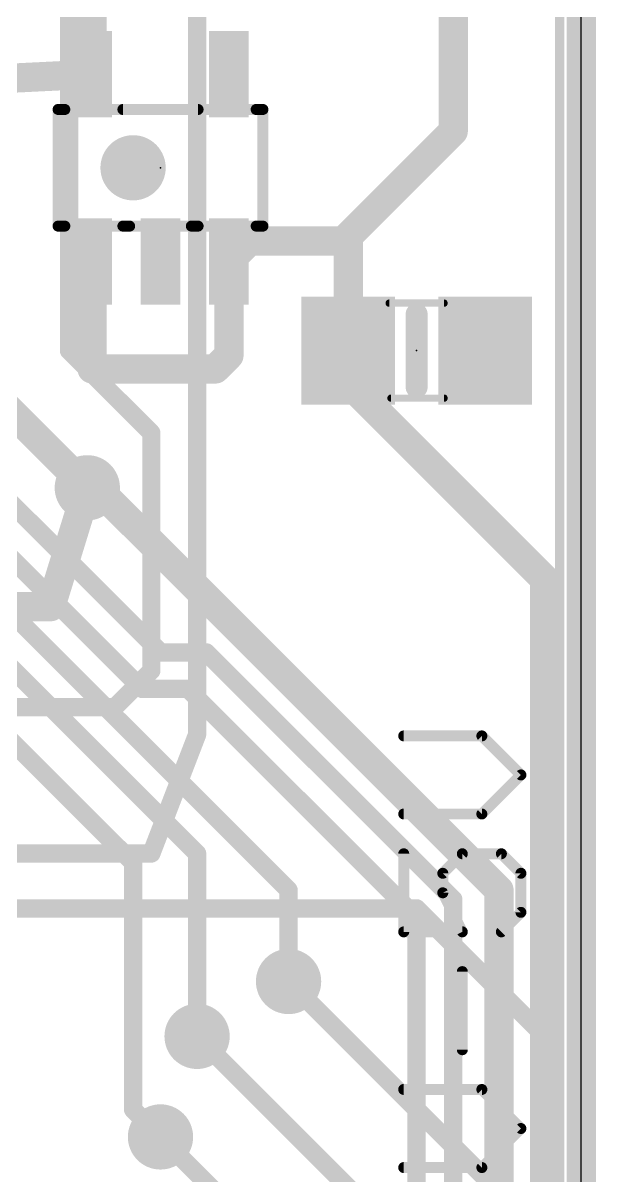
# Model space of a CAD drawing. Extents: x -31.2 to 31.2, y -41.1 to 40.8.
# Drawn here: x 17.65 to 25.6, y -13.75 to 2.26 of the extents above; entities that cross this region are included whole.
import ezdxf

# ---------------------------------------------------------------- set-up
doc = ezdxf.new("R2010")
doc.units = 0
for name, color, linetype in [('1', 12, 'CONTINUOUS'), ('16', 132, 'CONTINUOUS'), ('18', 110, 'CONTINUOUS'), ('20', 53, 'CONTINUOUS'), ('21', 40, 'CONTINUOUS'), ('22', 6, 'CONTINUOUS'), ('23', 40, 'CONTINUOUS'), ('51', 253, 'CONTINUOUS')]:
    doc.layers.add(name, color=color, linetype=linetype)

# ---------------------------------------------------------------- blocks, each defined once
blk = doc.blocks.new('RECT')
blk.add_solid([(-0.5, -0.5), (0.5, -0.5), (-0.5, 0.5), (0.5, 0.5)])
blk = doc.blocks.new('ROUNDV')
at = {"const_width": 0.5}
blk.add_lwpolyline([(0, -0.25, 1), (0, 0.25, 1), (0, -0.25)], format="xyb", dxfattribs=at)

msp = doc.modelspace()

# ---------------------------------------------------------------- linework, layer by layer
at = {"layer": '1'}
for points, const_width in [([(25.4, -40.64), (25.4, 40.64)], 0.4064), ([(23.622, 24.892), (23.622, 0.762)], 0.4064), ([(18.608, 1.554), (18.608, 4.826)], 0.4064), ([(17.272, 1.488), (18.608, 1.554)], 0.4064), ([(23.622, 0.762), (22.098, -0.762)], 0.4064), ([(20.792, -0.762), (20.508, -1.046)], 0.4064), ([(22.098, -0.762), (20.792, -0.762)], 0.4064), ([(22.098, -0.762), (22.164, -0.762)], 0.4064), ([(22.164, -0.762), (22.164, -2.286)], 0.4064), ([(18.608, -1.046), (18.608, -2.54)], 0.4064), ([(20.508, -2.352), (20.508, -1.046)], 0.4064), ([(20.32, -2.54), (20.508, -2.352)], 0.4064), ([(22.164, -2.286), (22.164, -2.733)], 0.4064), ([(18.608, -2.54), (20.32, -2.54)], 0.4064), ([(22.164, -2.733), (24.892, -5.461)], 0.4064), ([(17.272, -2.921), (18.542, -4.191)], 0.4064), ([(20.066, -9.271), (13.97, -3.175)], 0.254), ([(21.336, -9.779), (14.986, -3.429)], 0.254), ([(19.558, -6.477), (16.51, -3.429)], 0.254), ([(19.177, -9.398), (13.462, -3.683)], 0.254), ([(19.304, -6.985), (16.002, -3.683)], 0.254), ([(18.542, -4.191), (18.558, -4.191)], 0.4064), ([(18.558, -4.08), (18.558, -4.191)], 0.4064), ([(18.558, -4.08), (24.257, -9.779)], 0.4064), ([(24.892, -5.461), (24.892, -36.195)], 0.4064), ([(19.558, -6.477), (20.193, -6.477)], 0.254), ([(20.193, -6.477), (23.622, -9.906)], 0.254), ([(19.304, -6.985), (19.939, -6.985)], 0.254), ([(19.939, -6.985), (23.114, -10.16)], 0.254), ([(19.177, -9.398), (19.177, -12.827)], 0.254), ([(20.066, -9.271), (20.066, -11.811)], 0.254), ([(24.257, -9.779), (24.257, -35.814)], 0.4064), ([(21.336, -9.779), (21.336, -11.049)], 0.254), ([(23.622, -9.906), (23.622, -35.433)], 0.254), ([(23.114, -10.16), (23.114, -34.925)], 0.254), ([(19.177, -12.827), (19.558, -13.208)], 0.254)]:
    msp.add_lwpolyline(points, dxfattribs=dict(at, const_width=const_width))
for points, const_width in [([(18.5064, 1.554, 1), (18.7096, 1.554)], 0.2032), ([(18.613, 1.4525, 1), (18.603, 1.6555)], 0.2032), ([(23.6938, 0.6902, 1), (23.5502, 0.8338)], 0.2032), ([(23.5204, 0.762, 1), (23.7236, 0.762)], 0.2032), ([(20.792, -0.6604, 1), (20.792, -0.8636)], 0.2032), ([(20.8638, -0.8338, 1), (20.7202, -0.6902)], 0.2032), ([(22.098, -0.6604, 1), (22.098, -0.8636)], 0.2032), ([(22.0262, -0.6902, 1), (22.1698, -0.8338)], 0.2032), ([(22.2656, -0.762, 1), (22.0624, -0.762)], 0.2032), ([(22.098, -0.8636, 1), (22.098, -0.6604)], 0.2032), ([(22.164, -0.8636, 1), (22.164, -0.6604)], 0.2032), ([(18.7096, -1.046, 1), (18.5064, -1.046)], 0.2032), ([(20.6096, -1.046, 1), (20.4064, -1.046)], 0.2032), ([(20.4362, -0.9742, 1), (20.5798, -1.1178)], 0.2032), ([(20.5798, -2.4238, 1), (20.4362, -2.2802)], 0.2032), ([(22.2656, -2.286, 1), (22.0624, -2.286)], 0.2032), ([(22.0624, -2.286, 1), (22.2656, -2.286)], 0.2032), ([(18.608, -2.4384, 1), (18.608, -2.6416)], 0.2032), ([(20.2482, -2.4682, 1), (20.3918, -2.6118)], 0.2032), ([(20.32, -2.6416, 1), (20.32, -2.4384)], 0.2032), ([(20.4064, -2.352, 1), (20.6096, -2.352)], 0.2032), ([(18.5064, -2.54, 1), (18.7096, -2.54)], 0.2032), ([(22.2358, -2.6612, 1), (22.0922, -2.8048)], 0.2032), ([(22.0624, -2.733, 1), (22.2656, -2.733)], 0.2032), ([(18.542, -4.0894, 1), (18.542, -4.2926)], 0.2032), ([(18.6596, -4.08, 1), (18.4564, -4.08)], 0.2032), ([(18.6298, -4.0082, 1), (18.4862, -4.1518)], 0.2032), ([(18.558, -4.2926, 1), (18.558, -4.0894)], 0.2032), ([(18.4564, -4.191, 1), (18.6596, -4.191)], 0.2032), ([(18.4702, -4.2628, 1), (18.6138, -4.1192)], 0.2032), ([(24.9936, -5.461, 1), (24.7904, -5.461)], 0.2032), ([(24.8202, -5.5328, 1), (24.9638, -5.3892)], 0.2032), ([(19.558, -6.4135, 1), (19.558, -6.5405)], 0.127), ([(19.5131, -6.5219, 1), (19.6029, -6.4321)], 0.127), ([(20.2379, -6.4321, 1), (20.1481, -6.5219)], 0.127), ([(20.193, -6.5405, 1), (20.193, -6.4135)], 0.127), ([(19.304, -6.9215, 1), (19.304, -7.0485)], 0.127), ([(19.2591, -7.0299, 1), (19.3489, -6.9401)], 0.127), ([(19.9839, -6.9401, 1), (19.8941, -7.0299)], 0.127), ([(19.939, -7.0485, 1), (19.939, -6.9215)], 0.127), ([(19.2405, -9.398, 1), (19.1135, -9.398)], 0.127), ([(20.1295, -9.271, 1), (20.0025, -9.271)], 0.127), ([(20.0211, -9.3159, 1), (20.1109, -9.2261)], 0.127), ([(19.1321, -9.4429, 1), (19.2219, -9.3531)], 0.127), ([(24.3586, -9.779, 1), (24.1554, -9.779)], 0.2032), ([(24.1852, -9.8508, 1), (24.3288, -9.7072)], 0.2032), ([(21.3995, -9.779, 1), (21.2725, -9.779)], 0.127), ([(21.2911, -9.8239, 1), (21.3809, -9.7341)], 0.127), ([(23.6855, -9.906, 1), (23.5585, -9.906)], 0.127), ([(23.5771, -9.9509, 1), (23.6669, -9.8611)], 0.127), ([(23.1775, -10.16, 1), (23.0505, -10.16)], 0.127), ([(23.0691, -10.2049, 1), (23.1589, -10.1151)], 0.127), ([(21.2725, -11.049, 1), (21.3995, -11.049)], 0.127), ([(20.0025, -11.811, 1), (20.1295, -11.811)], 0.127), ([(19.2219, -12.7821, 1), (19.1321, -12.8719)], 0.127), ([(19.1135, -12.827, 1), (19.2405, -12.827)], 0.127), ([(19.5131, -13.2529, 1), (19.6029, -13.1631)], 0.127)]:
    msp.add_lwpolyline(points, format="xyb", dxfattribs=dict(at, const_width=const_width))
at = {"layer": '16'}
for points, const_width in [([(25.4, -40.894), (25.4, 40.386)], 0.4064), ([(18.288, 8.89), (18.288, -2.286)], 0.254), ([(20.066, 7.112), (20.066, -7.62)], 0.254), ([(18.288, -2.286), (19.431, -3.429)], 0.254), ([(19.431, -3.429), (19.431, -6.731)], 0.254), ([(18.034, -5.842), (18.542, -4.191)], 0.4064), ([(12.7, -5.842), (18.034, -5.842)], 0.4064), ([(19.431, -6.731), (18.923, -7.239)], 0.254), ([(18.923, -7.239), (9.144, -7.239)], 0.254), ([(19.431, -9.271), (20.066, -7.62)], 0.254), ([(11.684, -9.271), (19.431, -9.271)], 0.254), ([(23.114, -10.033), (10.668, -10.033)], 0.254), ([(25.019, -11.938), (23.114, -10.033)], 0.254), ([(21.336, -11.049), (24.384, -14.097)], 0.254), ([(20.066, -11.811), (23.876, -15.621)], 0.254), ([(25.019, -36.322), (25.019, -11.938)], 0.254), ([(19.558, -13.208), (23.368, -17.018)], 0.254)]:
    msp.add_lwpolyline(points, dxfattribs=dict(at, const_width=const_width))
for points, const_width in [([(18.3329, -2.2411, 1), (18.2431, -2.3309)], 0.127), ([(18.2245, -2.286, 1), (18.3515, -2.286)], 0.127), ([(19.4945, -3.429, 1), (19.3675, -3.429)], 0.127), ([(19.3861, -3.4739, 1), (19.4759, -3.3841)], 0.127), ([(18.6391, -4.2209, 1), (18.4449, -4.1611)], 0.2032), ([(17.9369, -5.8121, 1), (18.1311, -5.8719)], 0.2032), ([(18.034, -5.9436, 1), (18.034, -5.7404)], 0.2032), ([(19.3675, -6.731, 1), (19.4945, -6.731)], 0.127), ([(19.4759, -6.7759, 1), (19.3861, -6.6861)], 0.127), ([(18.8781, -7.1941, 1), (18.9679, -7.2839)], 0.127), ([(18.923, -7.3025, 1), (18.923, -7.1755)], 0.127), ([(20.1253, -7.6428, 1), (20.0067, -7.5972)], 0.127), ([(20.0025, -7.62, 1), (20.1295, -7.62)], 0.127), ([(19.3717, -9.2482, 1), (19.4903, -9.2938)], 0.127), ([(19.431, -9.3345, 1), (19.431, -9.2075)], 0.127), ([(23.1589, -9.9881, 1), (23.0691, -10.0779)], 0.127), ([(23.114, -10.0965, 1), (23.114, -9.9695)], 0.127), ([(21.3809, -11.0041, 1), (21.2911, -11.0939)], 0.127), ([(20.1109, -11.7661, 1), (20.0211, -11.8559)], 0.127), ([(25.0825, -11.938, 1), (24.9555, -11.938)], 0.127), ([(24.9741, -11.9829, 1), (25.0639, -11.8931)], 0.127), ([(19.6029, -13.1631, 1), (19.5131, -13.2529)], 0.127)]:
    msp.add_lwpolyline(points, format="xyb", dxfattribs=dict(at, const_width=const_width))
at = {"layer": '20'}
msp.add_line((25.4, -35.56), (25.4, 35.56), dxfattribs=at)
at = {"layer": '21'}
for points, const_width in [([(18.136, -0.556), (18.136, 1.064)], 0.1524), ([(18.136, 1.064), (18.23, 1.064)], 0.1524), ([(19.036, 1.064), (20.08, 1.064)], 0.1524), ([(20.886, 1.064), (20.98, 1.064)], 0.1524), ([(20.98, 1.064), (20.98, -0.556)], 0.1524), ([(18.23, -0.556), (18.136, -0.556)], 0.1524), ([(19.13, -0.556), (19.036, -0.556)], 0.1524), ([(20.08, -0.556), (19.986, -0.556)], 0.1524), ([(20.98, -0.556), (20.886, -0.556)], 0.1524), ([(23.114, -1.778), (23.114, -2.794)], 0.3048), ([(24.0195, -7.6375), (22.9348, -7.6375)], 0.1524), ([(24.5618, -8.1798), (24.0195, -7.6375)], 0.1524), ([(24.0195, -8.7221), (24.5618, -8.1798)], 0.1524), ([(22.9348, -8.7221), (24.0195, -8.7221)], 0.1524), ([(22.9348, -9.2746), (22.9348, -10.3593)], 0.1524), ([(23.4771, -9.5458), (23.7483, -9.2746)], 0.1524), ([(23.7483, -9.2746), (24.2906, -9.2746)], 0.1524), ([(24.2906, -9.2746), (24.5618, -9.5458)], 0.1524), ([(23.4771, -9.8169), (23.4771, -9.5458)], 0.1524), ([(24.5618, -9.5458), (24.5618, -10.0881)], 0.1524), ([(23.7483, -10.3593), (23.4771, -9.8169)], 0.1524), ([(24.5618, -10.0881), (24.2906, -10.3593)], 0.1524), ([(22.9348, -10.3593), (23.7483, -10.3593)], 0.1524), ([(23.7483, -11.9964), (23.7483, -10.9118)], 0.1524), ([(24.0195, -12.5489), (22.9348, -12.5489)], 0.1524), ([(24.5618, -13.0913), (24.0195, -12.5489)], 0.1524), ([(24.0195, -13.6336), (24.5618, -13.0913)], 0.1524), ([(22.9348, -13.6336), (24.0195, -13.6336)], 0.1524)]:
    msp.add_lwpolyline(points, dxfattribs=dict(at, const_width=const_width))
for points, const_width in [([(18.1741, 1.064, 1), (18.0979, 1.064)], 0.0762), ([(18.136, 1.1021, 1), (18.136, 1.0259)], 0.0762), ([(18.23, 1.0259, 1), (18.23, 1.1021)], 0.0762), ([(19.036, 1.1021, 1), (19.036, 1.0259)], 0.0762), ([(20.08, 1.0259, 1), (20.08, 1.1021)], 0.0762), ([(20.886, 1.1021, 1), (20.886, 1.0259)], 0.0762), ([(21.0181, 1.064, 1), (20.9419, 1.064)], 0.0762), ([(20.98, 1.0259, 1), (20.98, 1.1021)], 0.0762), ([(18.136, -0.5179, 1), (18.136, -0.5941)], 0.0762), ([(18.23, -0.5941, 1), (18.23, -0.5179)], 0.0762), ([(19.036, -0.5179, 1), (19.036, -0.5941)], 0.0762), ([(19.13, -0.5941, 1), (19.13, -0.5179)], 0.0762), ([(19.986, -0.5179, 1), (19.986, -0.5941)], 0.0762), ([(20.08, -0.5941, 1), (20.08, -0.5179)], 0.0762), ([(20.886, -0.5179, 1), (20.886, -0.5941)], 0.0762), ([(20.98, -0.5941, 1), (20.98, -0.5179)], 0.0762), ([(18.0979, -0.556, 1), (18.1741, -0.556)], 0.0762), ([(20.9419, -0.556, 1), (21.0181, -0.556)], 0.0762), ([(23.1902, -1.778, 1), (23.0378, -1.778)], 0.1524), ([(23.0378, -2.794, 1), (23.1902, -2.794)], 0.1524), ([(22.9348, -7.5994, 1), (22.9348, -7.6756)], 0.0762), ([(24.0464, -7.6105, 1), (23.9925, -7.6644)], 0.0762), ([(24.0195, -7.6756, 1), (24.0195, -7.5994)], 0.0762), ([(24.5887, -8.2067, 1), (24.5349, -8.1528)], 0.0762), ([(24.5349, -8.2067, 1), (24.5887, -8.1528)], 0.0762), ([(22.9348, -8.684, 1), (22.9348, -8.7602)], 0.0762), ([(24.0195, -8.7602, 1), (24.0195, -8.684)], 0.0762), ([(23.9925, -8.6952, 1), (24.0464, -8.7491)], 0.0762), ([(22.9729, -9.2746, 1), (22.8967, -9.2746)], 0.0762), ([(23.7483, -9.2365, 1), (23.7483, -9.3127)], 0.0762), ([(23.7752, -9.3016, 1), (23.7214, -9.2477)], 0.0762), ([(24.3176, -9.2477, 1), (24.2637, -9.3015)], 0.0762), ([(24.2906, -9.3127, 1), (24.2906, -9.2365)], 0.0762), ([(23.5152, -9.5458, 1), (23.439, -9.5458)], 0.0762), ([(23.4502, -9.5188, 1), (23.5041, -9.5727)], 0.0762), ([(24.5999, -9.5458, 1), (24.5237, -9.5458)], 0.0762), ([(24.5349, -9.5727, 1), (24.5887, -9.5188)], 0.0762), ([(23.5112, -9.7999, 1), (23.4431, -9.834)], 0.0762), ([(23.439, -9.8169, 1), (23.5152, -9.8169)], 0.0762), ([(24.5237, -10.0881, 1), (24.5999, -10.0881)], 0.0762), ([(24.5887, -10.115, 1), (24.5349, -10.0612)], 0.0762), ([(22.9348, -10.3212, 1), (22.9348, -10.3974)], 0.0762), ([(22.8967, -10.3593, 1), (22.9729, -10.3593)], 0.0762), ([(23.7142, -10.3763, 1), (23.7824, -10.3422)], 0.0762), ([(23.7483, -10.3974, 1), (23.7483, -10.3212)], 0.0762), ([(24.2637, -10.3323, 1), (24.3176, -10.3862)], 0.0762), ([(23.7864, -10.9118, 1), (23.7102, -10.9118)], 0.0762), ([(23.7102, -11.9964, 1), (23.7864, -11.9964)], 0.0762), ([(22.9348, -12.5108, 1), (22.9348, -12.587)], 0.0762), ([(24.0464, -12.522, 1), (23.9925, -12.5759)], 0.0762), ([(24.0195, -12.587, 1), (24.0195, -12.5108)], 0.0762), ([(24.5887, -13.1182, 1), (24.5349, -13.0643)], 0.0762), ([(24.5349, -13.1182, 1), (24.5887, -13.0643)], 0.0762), ([(22.9348, -13.5955, 1), (22.9348, -13.6717)], 0.0762), ([(23.9925, -13.6066, 1), (24.0464, -13.6605)], 0.0762), ([(24.0195, -13.6717, 1), (24.0195, -13.5955)], 0.0762)]:
    msp.add_lwpolyline(points, format="xyb", dxfattribs=dict(at, const_width=const_width))
at = {"layer": '22', "const_width": 0.127}
msp.add_lwpolyline([(25.1, -34.86), (25.1, 34.54)], dxfattribs=at)
at = {"layer": '23'}
for p in [(19.558, 0.254), (23.114, -2.286)]:
    msp.add_point(p, dxfattribs=at)
at = {"layer": '51'}
for points, const_width in [([(18.136, 1.064), (20.98, 1.064)], 0.1524), ([(20.98, -0.556), (18.136, -0.556)], 0.1524), ([(22.733, -1.626), (23.495, -1.626)], 0.1016), ([(22.758, -2.946), (23.495, -2.946)], 0.1016)]:
    msp.add_lwpolyline(points, dxfattribs=dict(at, const_width=const_width))
for points, const_width in [([(18.136, 1.1021, 1), (18.136, 1.0259)], 0.0762), ([(20.98, 1.0259, 1), (20.98, 1.1021)], 0.0762), ([(18.136, -0.5179, 1), (18.136, -0.5941)], 0.0762), ([(20.98, -0.5941, 1), (20.98, -0.5179)], 0.0762), ([(22.733, -1.6006, 1), (22.733, -1.6514)], 0.0508), ([(23.495, -1.6514, 1), (23.495, -1.6006)], 0.0508), ([(22.758, -2.9206, 1), (22.758, -2.9714)], 0.0508), ([(23.495, -2.9714, 1), (23.495, -2.9206)], 0.0508)]:
    msp.add_lwpolyline(points, format="xyb", dxfattribs=dict(at, const_width=const_width))

# ---------------------------------------------------------------- block references
at = {"layer": '1'}
for p, xscale, yscale in [((18.608, 1.554), 0.55, 1.2), ((20.508, 1.554), 0.55, 1.2), ((18.608, -1.046), 0.55, 1.2), ((19.558, -1.046), 0.55, 1.2), ((20.508, -1.046), 0.55, 1.2), ((22.164, -2.286), 1.3, 1.5), ((24.064, -2.286), 1.3, 1.5)]:
    msp.add_blockref('RECT', p, dxfattribs=dict(at, xscale=xscale, yscale=yscale))
at = {"layer": '18', "xscale": 0.9064, "yscale": 0.9064}
for p in [(19.177, 0.254), (19.177, 0.254), (18.542, -4.191), (18.542, -4.191), (21.336, -11.049), (21.336, -11.049), (20.066, -11.811), (20.066, -11.811), (19.558, -13.208), (19.558, -13.208)]:
    msp.add_blockref('ROUNDV', p, dxfattribs=at)
at = {"layer": '51'}
for p, xscale, yscale in [((18.608, 1.429), 0.5, 0.65), ((20.508, 1.429), 0.5, 0.65), ((18.608, -0.921), 0.5, 0.65), ((19.558, -0.921), 0.5, 0.65), ((20.508, -0.921), 0.5, 0.65), ((22.3969, -2.2849), 0.7501, 1.4501), ((23.8447, -2.2849), 0.7501, 1.4501)]:
    msp.add_blockref('RECT', p, dxfattribs=dict(at, xscale=xscale, yscale=yscale))

doc.saveas('drawing.dxf')
